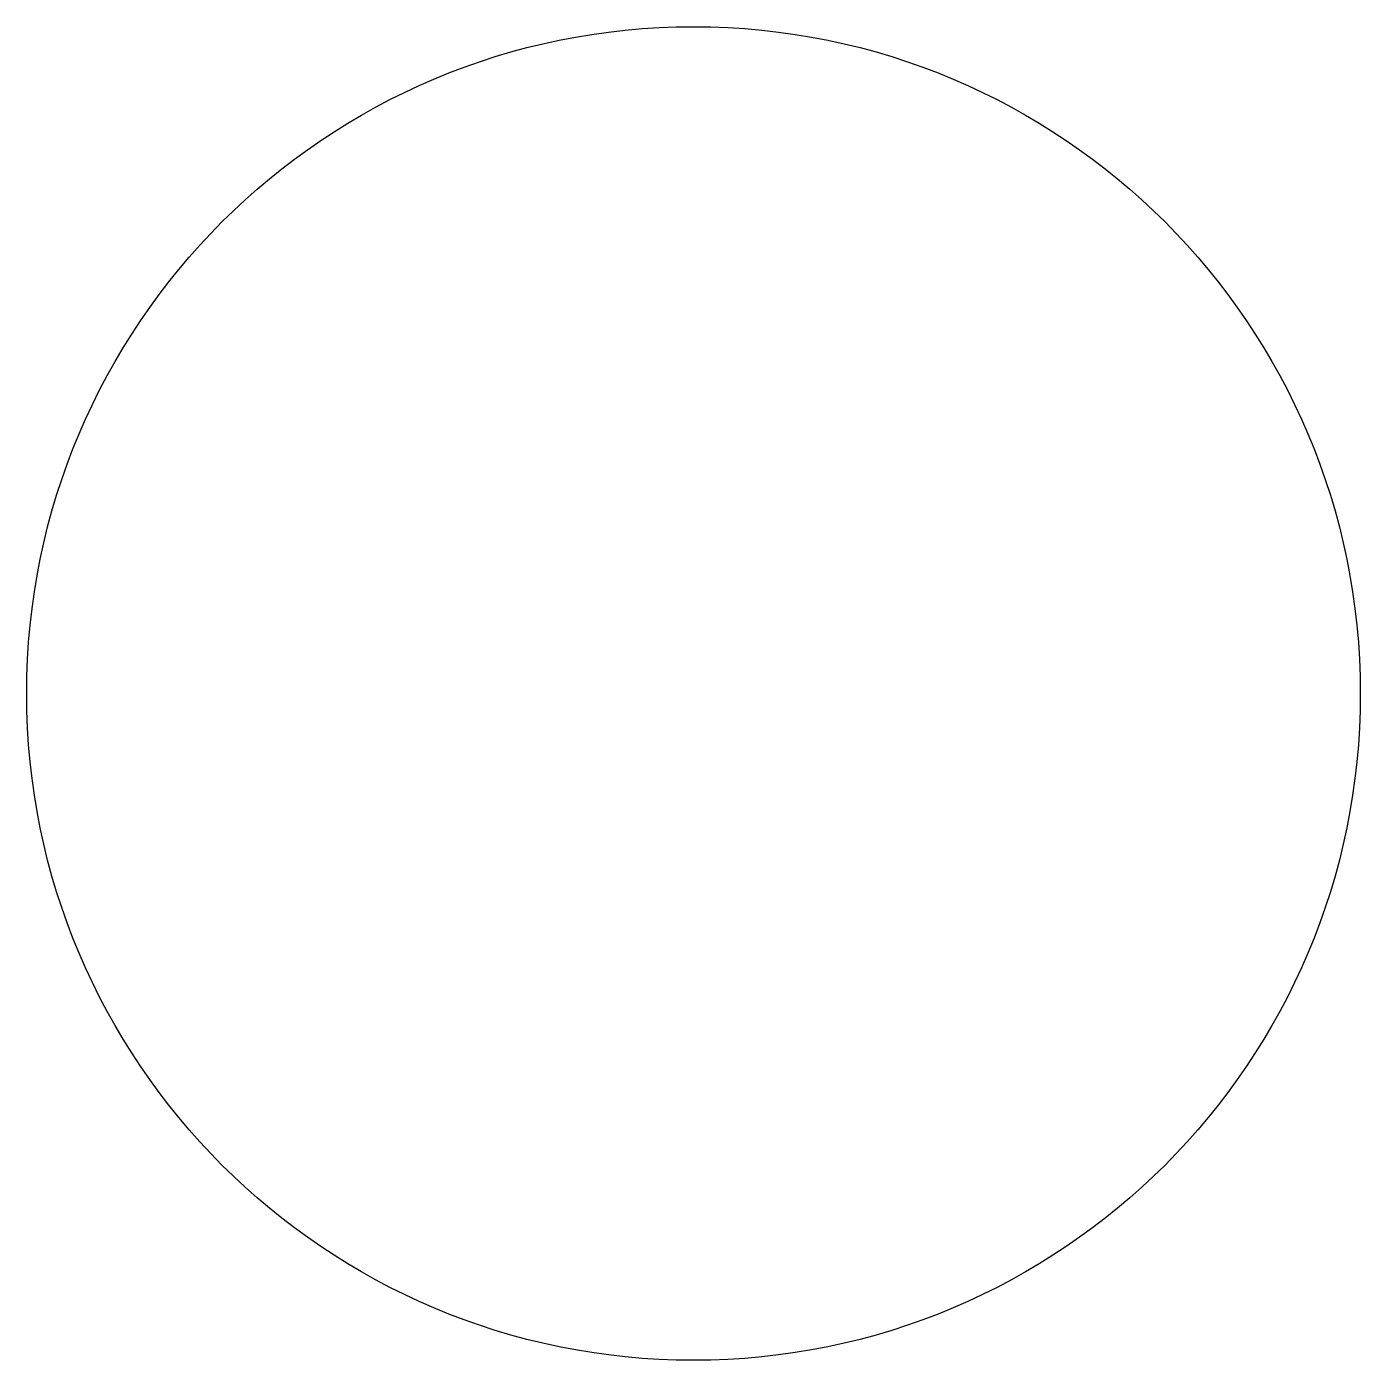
# Model space of a CAD drawing. Header units: inches. Extents: x -1.05 to 1.05, y -1.05 to 1.05.
import ezdxf

# ---------------------------------------------------------------- set-up
doc = ezdxf.new("R2010")
doc.units = ezdxf.units.IN
doc.layers.get('0').update_dxf_attribs({"linetype": 'CONTINUOUS'})

msp = doc.modelspace()

# ---------------------------------------------------------------- linework, layer by layer
msp.add_circle((0, 0), 1.052)

doc.saveas('drawing.dxf')
